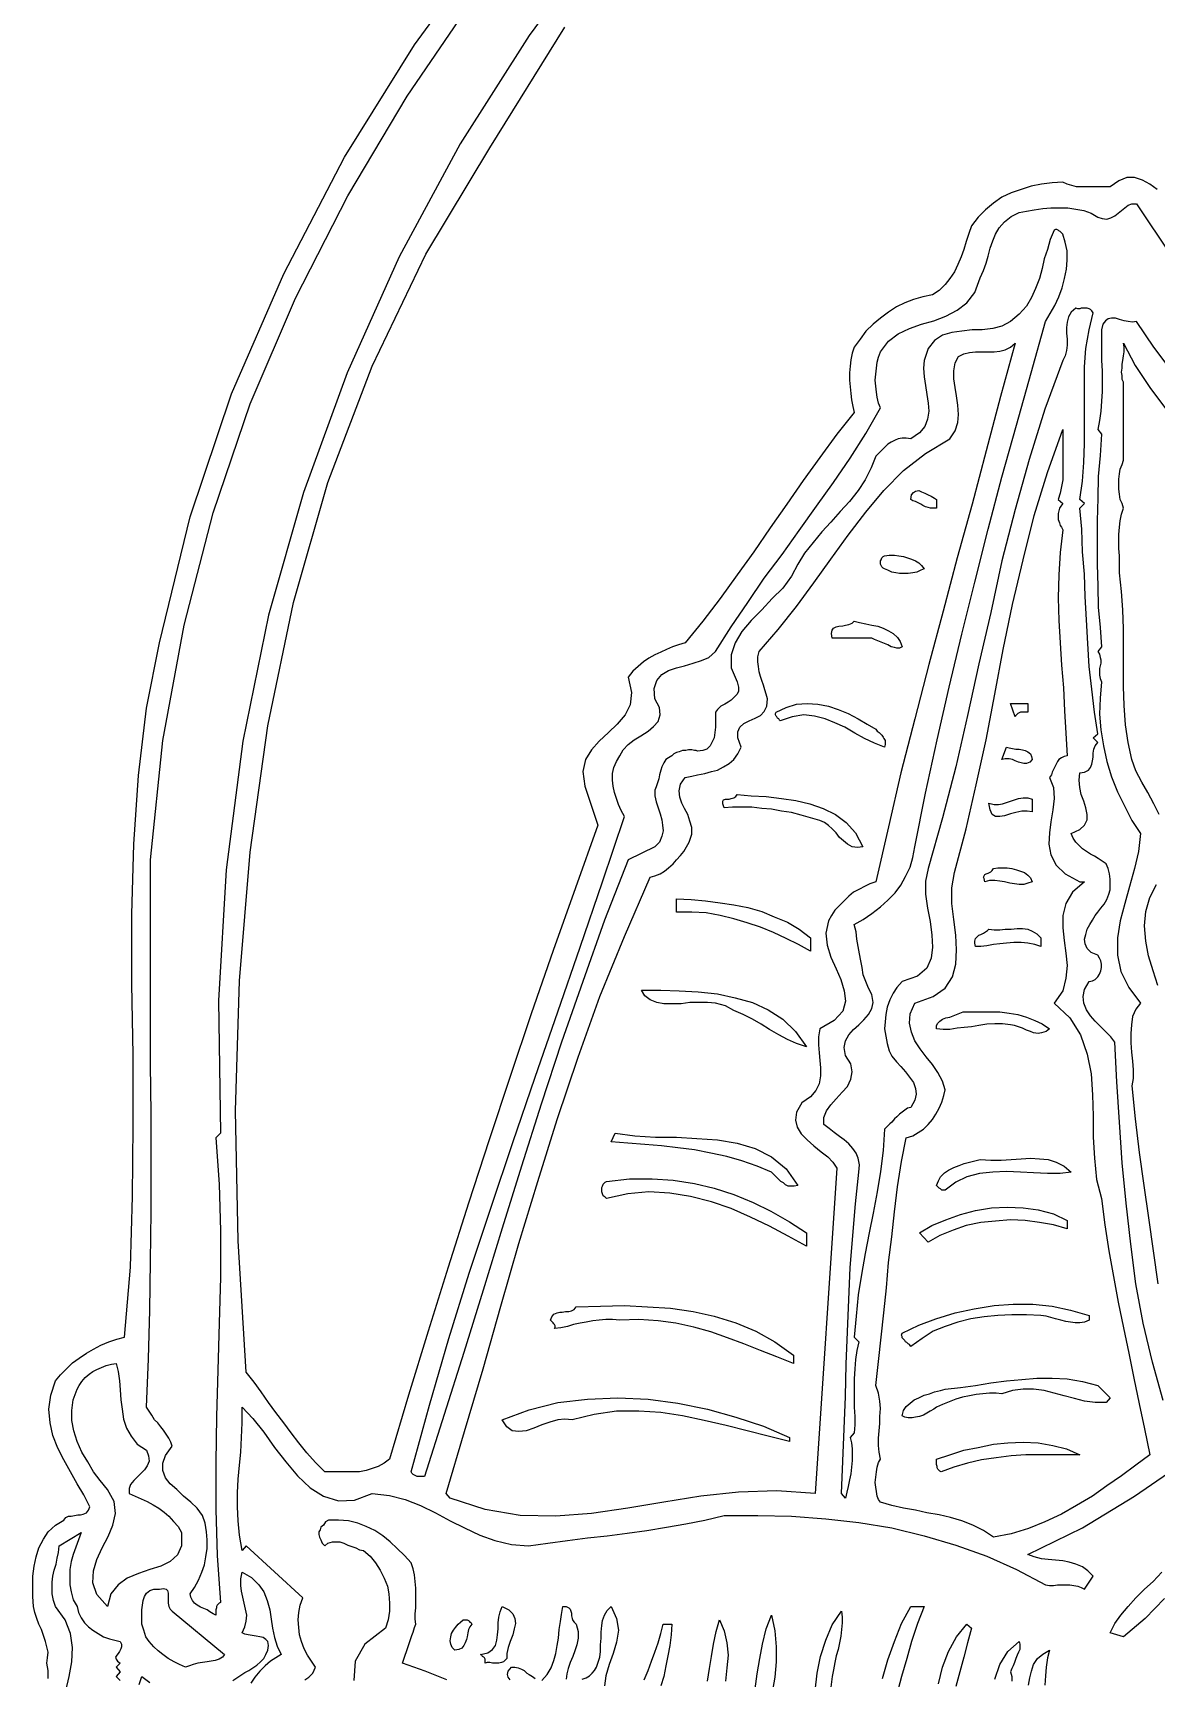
# Model space of a CAD drawing. Extents: x 0.03 to 5.78, y 0.01 to 9.07.
# Drawn here: x 0.025 to 1.727, y 5.325 to 7.818 of the extents above; entities that cross this region are included whole.
import ezdxf

# ---------------------------------------------------------------- set-up
doc = ezdxf.new("R2010")
doc.units = 0
doc.layers.add('1', color=7, linetype='Continuous')

msp = doc.modelspace()

# ---------------------------------------------------------------- linework, layer by layer
for points in [[(0.048, 5.325), (0.048, 5.337), (0.046, 5.348), (0.047, 5.356), (0.048, 5.365), (0.046, 5.373), (0.044, 5.381), (0.041, 5.39), (0.038, 5.399), (0.034, 5.407), (0.031, 5.416), (0.028, 5.425), (0.026, 5.434), (0.025, 5.449), (0.025, 5.465), (0.025, 5.48), (0.027, 5.495), (0.03, 5.509), (0.034, 5.523), (0.041, 5.536), (0.048, 5.547), (0.059, 5.557), (0.072, 5.565), (0.075, 5.569), (0.079, 5.571), (0.083, 5.571), (0.088, 5.572), (0.093, 5.573), (0.097, 5.573), (0.101, 5.574), (0.106, 5.576), (0.109, 5.58), (0.111, 5.585), (0.102, 5.603), (0.092, 5.62), (0.082, 5.638), (0.072, 5.656), (0.063, 5.674), (0.055, 5.693), (0.051, 5.712), (0.049, 5.733), (0.052, 5.754), (0.059, 5.776), (0.067, 5.785), (0.076, 5.794), (0.085, 5.803), (0.095, 5.81), (0.106, 5.818), (0.117, 5.824), (0.128, 5.83), (0.14, 5.835), (0.152, 5.839), (0.164, 5.842), (0.173, 5.948), (0.176, 6.055), (0.177, 6.162), (0.177, 6.27), (0.175, 6.377), (0.175, 6.483), (0.178, 6.589), (0.185, 6.693), (0.197, 6.795), (0.217, 6.894), (0.263, 7.085), (0.326, 7.271), (0.405, 7.453), (0.497, 7.63), (0.603, 7.8), (0.722, 7.963)], [(1.394, 7.111), (1.394, 7.098), (1.39, 7.098), (1.385, 7.098), (1.381, 7.099), (1.377, 7.1), (1.373, 7.102), (1.37, 7.104), (1.366, 7.106), (1.362, 7.108), (1.358, 7.109), (1.355, 7.111), (1.356, 7.118), (1.359, 7.122), (1.362, 7.124), (1.367, 7.125), (1.371, 7.123), (1.376, 7.121), (1.381, 7.118), (1.386, 7.116), (1.391, 7.113), (1.394, 7.111)], [(1.375, 7.006), (1.37, 7.004), (1.364, 7.001), (1.358, 7), (1.351, 6.999), (1.345, 6.999), (1.338, 6.999), (1.332, 7), (1.326, 7.001), (1.32, 7.004), (1.315, 7.006), (1.313, 7.007), (1.311, 7.009), (1.31, 7.011), (1.309, 7.013), (1.309, 7.016), (1.309, 7.018), (1.31, 7.02), (1.311, 7.023), (1.313, 7.025), (1.315, 7.026), (1.322, 7.027), (1.33, 7.027), (1.337, 7.026), (1.344, 7.025), (1.35, 7.023), (1.356, 7.021), (1.362, 7.018), (1.367, 7.015), (1.371, 7.011), (1.375, 7.006)], [(1.342, 6.888), (1.338, 6.886), (1.334, 6.886), (1.33, 6.887), (1.325, 6.888), (1.32, 6.891), (1.315, 6.893), (1.31, 6.895), (1.305, 6.897), (1.3, 6.899), (1.296, 6.901), (1.236, 6.901), (1.235, 6.908), (1.236, 6.913), (1.238, 6.916), (1.242, 6.918), (1.246, 6.919), (1.252, 6.92), (1.256, 6.921), (1.261, 6.922), (1.266, 6.924), (1.269, 6.927), (1.277, 6.925), (1.287, 6.923), (1.296, 6.921), (1.305, 6.919), (1.313, 6.916), (1.321, 6.912), (1.328, 6.908), (1.335, 6.902), (1.339, 6.896), (1.342, 6.888)], [(1.315, 6.736), (1.3, 6.742), (1.285, 6.749), (1.27, 6.757), (1.255, 6.766), (1.24, 6.773), (1.225, 6.779), (1.209, 6.783), (1.193, 6.785), (1.175, 6.782), (1.157, 6.776), (1.156, 6.777), (1.155, 6.779), (1.153, 6.78), (1.152, 6.782), (1.151, 6.783), (1.15, 6.785), (1.15, 6.787), (1.151, 6.789), (1.166, 6.796), (1.182, 6.801), (1.198, 6.802), (1.214, 6.801), (1.23, 6.798), (1.245, 6.793), (1.26, 6.787), (1.275, 6.779), (1.289, 6.771), (1.302, 6.763), (1.304, 6.76), (1.307, 6.758), (1.309, 6.756), (1.311, 6.754), (1.313, 6.751), (1.314, 6.749), (1.316, 6.746), (1.316, 6.743), (1.316, 6.74), (1.315, 6.736)], [(1.532, 6.789), (1.53, 6.789), (1.527, 6.789), (1.524, 6.789), (1.521, 6.789), (1.519, 6.788), (1.517, 6.787), (1.516, 6.786), (1.514, 6.784), (1.513, 6.782), (1.506, 6.802), (1.532, 6.802), (1.532, 6.789)], [(1.539, 6.717), (1.535, 6.713), (1.53, 6.711), (1.526, 6.711), (1.522, 6.712), (1.518, 6.713), (1.513, 6.715), (1.509, 6.717), (1.504, 6.718), (1.498, 6.718), (1.493, 6.717), (1.5, 6.736), (1.504, 6.735), (1.509, 6.734), (1.514, 6.733), (1.519, 6.733), (1.524, 6.732), (1.528, 6.731), (1.532, 6.729), (1.536, 6.726), (1.538, 6.722), (1.539, 6.717)], [(1.282, 6.585), (1.274, 6.584), (1.266, 6.585), (1.259, 6.589), (1.253, 6.594), (1.247, 6.599), (1.242, 6.606), (1.236, 6.612), (1.23, 6.617), (1.224, 6.622), (1.217, 6.625), (1.203, 6.629), (1.189, 6.633), (1.174, 6.637), (1.159, 6.639), (1.144, 6.642), (1.129, 6.643), (1.114, 6.645), (1.099, 6.645), (1.085, 6.645), (1.072, 6.644), (1.07, 6.65), (1.07, 6.654), (1.071, 6.656), (1.074, 6.657), (1.076, 6.657), (1.08, 6.657), (1.083, 6.658), (1.087, 6.659), (1.09, 6.661), (1.092, 6.664), (1.113, 6.662), (1.136, 6.661), (1.159, 6.658), (1.181, 6.655), (1.202, 6.65), (1.222, 6.643), (1.241, 6.634), (1.257, 6.622), (1.271, 6.606), (1.282, 6.585)], [(1.539, 6.638), (1.531, 6.639), (1.523, 6.639), (1.514, 6.637), (1.506, 6.635), (1.497, 6.632), (1.49, 6.631), (1.483, 6.631), (1.478, 6.634), (1.475, 6.641), (1.473, 6.651), (1.481, 6.649), (1.488, 6.649), (1.494, 6.65), (1.5, 6.652), (1.506, 6.654), (1.512, 6.656), (1.518, 6.658), (1.525, 6.659), (1.532, 6.659), (1.539, 6.657), (1.539, 6.638)], [(1.539, 6.532), (1.532, 6.53), (1.526, 6.528), (1.519, 6.528), (1.512, 6.529), (1.505, 6.53), (1.497, 6.532), (1.49, 6.533), (1.482, 6.534), (1.474, 6.534), (1.467, 6.532), (1.466, 6.537), (1.465, 6.539), (1.466, 6.541), (1.467, 6.543), (1.469, 6.544), (1.472, 6.545), (1.474, 6.546), (1.476, 6.547), (1.478, 6.549), (1.48, 6.552), (1.487, 6.553), (1.494, 6.553), (1.501, 6.553), (1.508, 6.552), (1.515, 6.55), (1.521, 6.548), (1.527, 6.546), (1.532, 6.542), (1.536, 6.538), (1.539, 6.532)], [(1.203, 6.447), (1.203, 6.427), (1.185, 6.437), (1.166, 6.446), (1.147, 6.455), (1.127, 6.463), (1.107, 6.47), (1.087, 6.476), (1.066, 6.481), (1.045, 6.485), (1.023, 6.486), (1, 6.486), (1, 6.506), (1.022, 6.505), (1.044, 6.503), (1.066, 6.5), (1.087, 6.497), (1.108, 6.493), (1.129, 6.487), (1.148, 6.479), (1.168, 6.471), (1.186, 6.46), (1.203, 6.447)], [(1.552, 6.447), (1.552, 6.434), (1.543, 6.437), (1.532, 6.439), (1.522, 6.44), (1.511, 6.44), (1.5, 6.439), (1.49, 6.438), (1.48, 6.437), (1.47, 6.435), (1.461, 6.434), (1.453, 6.434), (1.452, 6.439), (1.452, 6.442), (1.453, 6.446), (1.455, 6.448), (1.458, 6.451), (1.461, 6.452), (1.465, 6.454), (1.468, 6.456), (1.471, 6.458), (1.473, 6.46), (1.481, 6.459), (1.49, 6.459), (1.498, 6.46), (1.507, 6.46), (1.516, 6.461), (1.524, 6.461), (1.532, 6.46), (1.539, 6.457), (1.546, 6.453), (1.552, 6.447)], [(1.197, 6.282), (1.182, 6.287), (1.168, 6.293), (1.155, 6.3), (1.141, 6.308), (1.128, 6.316), (1.115, 6.324), (1.101, 6.331), (1.087, 6.337), (1.074, 6.344), (1.059, 6.348), (1.047, 6.349), (1.034, 6.349), (1.02, 6.349), (1.007, 6.347), (0.994, 6.347), (0.981, 6.347), (0.97, 6.349), (0.96, 6.353), (0.952, 6.359), (0.947, 6.368), (0.976, 6.368), (1.004, 6.367), (1.033, 6.365), (1.062, 6.362), (1.089, 6.356), (1.115, 6.349), (1.139, 6.338), (1.161, 6.324), (1.18, 6.305), (1.197, 6.282)], [(1.565, 6.309), (1.56, 6.305), (1.553, 6.303), (1.548, 6.302), (1.541, 6.303), (1.536, 6.305), (1.53, 6.307), (1.524, 6.31), (1.518, 6.312), (1.512, 6.314), (1.506, 6.315), (1.494, 6.317), (1.482, 6.317), (1.47, 6.316), (1.458, 6.314), (1.447, 6.312), (1.436, 6.311), (1.425, 6.31), (1.414, 6.308), (1.404, 6.308), (1.394, 6.309), (1.394, 6.314), (1.396, 6.318), (1.399, 6.321), (1.403, 6.324), (1.408, 6.326), (1.414, 6.327), (1.419, 6.329), (1.424, 6.331), (1.429, 6.333), (1.434, 6.335), (1.448, 6.335), (1.462, 6.335), (1.476, 6.335), (1.49, 6.335), (1.504, 6.333), (1.517, 6.331), (1.53, 6.327), (1.543, 6.322), (1.554, 6.317), (1.565, 6.309)], [(1.184, 6.072), (1.178, 6.071), (1.173, 6.071), (1.169, 6.071), (1.165, 6.073), (1.162, 6.076), (1.158, 6.078), (1.155, 6.081), (1.151, 6.085), (1.148, 6.088), (1.144, 6.092), (1.122, 6.101), (1.099, 6.109), (1.076, 6.116), (1.052, 6.121), (1.027, 6.126), (1.002, 6.129), (0.977, 6.132), (0.952, 6.134), (0.926, 6.136), (0.901, 6.138), (0.907, 6.151), (0.937, 6.147), (0.968, 6.145), (1, 6.145), (1.031, 6.143), (1.062, 6.141), (1.092, 6.136), (1.119, 6.128), (1.144, 6.115), (1.166, 6.097), (1.184, 6.072)], [(1.598, 6.092), (1.581, 6.09), (1.562, 6.09), (1.541, 6.091), (1.521, 6.092), (1.5, 6.093), (1.479, 6.092), (1.459, 6.09), (1.44, 6.085), (1.423, 6.077), (1.407, 6.065), (1.405, 6.065), (1.403, 6.065), (1.402, 6.065), (1.4, 6.067), (1.398, 6.068), (1.397, 6.069), (1.395, 6.071), (1.394, 6.072), (1.397, 6.079), (1.4, 6.085), (1.406, 6.091), (1.412, 6.095), (1.42, 6.099), (1.428, 6.102), (1.436, 6.105), (1.444, 6.107), (1.452, 6.109), (1.46, 6.111), (1.476, 6.11), (1.492, 6.11), (1.507, 6.111), (1.522, 6.112), (1.536, 6.113), (1.55, 6.112), (1.563, 6.111), (1.575, 6.107), (1.587, 6.101), (1.598, 6.092)], [(1.197, 6), (1.197, 5.98), (1.169, 5.995), (1.141, 6.01), (1.112, 6.024), (1.083, 6.037), (1.053, 6.047), (1.021, 6.055), (0.99, 6.06), (0.958, 6.062), (0.926, 6.059), (0.894, 6.052), (0.892, 6.054), (0.889, 6.056), (0.888, 6.059), (0.887, 6.062), (0.887, 6.065), (0.887, 6.069), (0.888, 6.071), (0.889, 6.074), (0.892, 6.077), (0.894, 6.078), (0.929, 6.082), (0.963, 6.082), (0.995, 6.08), (1.027, 6.075), (1.057, 6.068), (1.087, 6.058), (1.116, 6.046), (1.143, 6.033), (1.171, 6.017), (1.197, 6)], [(1.592, 6.006), (1.571, 6.012), (1.55, 6.016), (1.528, 6.019), (1.506, 6.02), (1.483, 6.018), (1.461, 6.016), (1.439, 6.011), (1.419, 6.004), (1.399, 5.996), (1.381, 5.986), (1.368, 6), (1.387, 6.011), (1.408, 6.02), (1.43, 6.028), (1.453, 6.034), (1.477, 6.038), (1.501, 6.039), (1.525, 6.038), (1.548, 6.035), (1.571, 6.029), (1.592, 6.019), (1.592, 6.006)], [(1.177, 5.815), (1.177, 5.802), (1.152, 5.812), (1.127, 5.822), (1.102, 5.832), (1.077, 5.841), (1.052, 5.85), (1.026, 5.857), (0.999, 5.863), (0.972, 5.867), (0.943, 5.869), (0.914, 5.868), (0.903, 5.869), (0.893, 5.869), (0.883, 5.868), (0.873, 5.867), (0.863, 5.865), (0.854, 5.863), (0.844, 5.861), (0.835, 5.858), (0.825, 5.856), (0.815, 5.855), (0.816, 5.857), (0.816, 5.859), (0.815, 5.861), (0.814, 5.862), (0.813, 5.864), (0.812, 5.865), (0.81, 5.867), (0.809, 5.868), (0.811, 5.873), (0.814, 5.877), (0.819, 5.879), (0.823, 5.88), (0.827, 5.88), (0.832, 5.881), (0.837, 5.881), (0.841, 5.882), (0.845, 5.884), (0.848, 5.888), (0.885, 5.889), (0.921, 5.89), (0.956, 5.888), (0.991, 5.886), (1.025, 5.881), (1.057, 5.874), (1.09, 5.864), (1.12, 5.851), (1.149, 5.835), (1.177, 5.815)], [(1.625, 5.868), (1.618, 5.865), (1.611, 5.864), (1.604, 5.864), (1.597, 5.865), (1.59, 5.866), (1.582, 5.868), (1.574, 5.87), (1.567, 5.872), (1.56, 5.874), (1.552, 5.875), (1.53, 5.876), (1.508, 5.876), (1.487, 5.875), (1.466, 5.873), (1.446, 5.87), (1.426, 5.865), (1.407, 5.858), (1.389, 5.851), (1.372, 5.84), (1.355, 5.828), (1.353, 5.831), (1.351, 5.832), (1.349, 5.834), (1.347, 5.835), (1.346, 5.837), (1.344, 5.839), (1.342, 5.841), (1.342, 5.843), (1.341, 5.845), (1.342, 5.848), (1.367, 5.86), (1.393, 5.87), (1.422, 5.879), (1.451, 5.885), (1.481, 5.89), (1.51, 5.892), (1.54, 5.892), (1.569, 5.889), (1.597, 5.883), (1.625, 5.875), (1.625, 5.868)], [(1.657, 5.75), (1.651, 5.743), (1.634, 5.743), (1.618, 5.745), (1.603, 5.749), (1.587, 5.753), (1.572, 5.757), (1.557, 5.761), (1.541, 5.763), (1.525, 5.763), (1.509, 5.761), (1.493, 5.756), (1.484, 5.757), (1.474, 5.757), (1.464, 5.756), (1.454, 5.755), (1.444, 5.753), (1.433, 5.751), (1.423, 5.748), (1.413, 5.744), (1.403, 5.74), (1.394, 5.736), (1.39, 5.733), (1.384, 5.73), (1.379, 5.727), (1.374, 5.724), (1.368, 5.722), (1.362, 5.721), (1.357, 5.72), (1.351, 5.72), (1.346, 5.721), (1.342, 5.723), (1.344, 5.731), (1.348, 5.737), (1.354, 5.742), (1.36, 5.747), (1.367, 5.75), (1.375, 5.754), (1.383, 5.756), (1.391, 5.759), (1.4, 5.761), (1.407, 5.763), (1.43, 5.766), (1.453, 5.769), (1.476, 5.773), (1.5, 5.776), (1.523, 5.778), (1.546, 5.78), (1.569, 5.78), (1.592, 5.779), (1.615, 5.775), (1.638, 5.769), (1.657, 5.75)], [(1.171, 5.684), (1.139, 5.692), (1.107, 5.7), (1.075, 5.708), (1.042, 5.716), (1.009, 5.723), (0.976, 5.728), (0.943, 5.73), (0.909, 5.73), (0.875, 5.725), (0.842, 5.717), (0.831, 5.718), (0.82, 5.717), (0.808, 5.713), (0.796, 5.709), (0.784, 5.704), (0.772, 5.7), (0.761, 5.699), (0.751, 5.7), (0.743, 5.706), (0.736, 5.717), (0.777, 5.732), (0.82, 5.743), (0.865, 5.748), (0.911, 5.75), (0.957, 5.748), (1.002, 5.742), (1.047, 5.733), (1.09, 5.721), (1.132, 5.707), (1.171, 5.69), (1.171, 5.684)], [(1.611, 5.664), (1.592, 5.664), (1.572, 5.664), (1.551, 5.664), (1.529, 5.664), (1.507, 5.662), (1.484, 5.659), (1.462, 5.656), (1.441, 5.651), (1.42, 5.645), (1.401, 5.638), (1.399, 5.639), (1.397, 5.641), (1.396, 5.642), (1.395, 5.644), (1.395, 5.646), (1.394, 5.649), (1.394, 5.652), (1.394, 5.655), (1.394, 5.657), (1.414, 5.664), (1.435, 5.671), (1.457, 5.675), (1.48, 5.68), (1.502, 5.682), (1.525, 5.683), (1.548, 5.682), (1.57, 5.678), (1.591, 5.673), (1.611, 5.664)], [(1.739, 5.446), (1.71, 5.416), (1.677, 5.388), (1.657, 5.394), (1.664, 5.408), (1.673, 5.421), (1.684, 5.434), (1.696, 5.447), (1.709, 5.46), (1.722, 5.472), (1.735, 5.486)], [(0.743, 5.355), (0.74, 5.352), (0.738, 5.35), (0.735, 5.349), (0.731, 5.348), (0.728, 5.348), (0.724, 5.348), (0.721, 5.348), (0.717, 5.349), (0.713, 5.349), (0.71, 5.348), (0.71, 5.35), (0.71, 5.352), (0.71, 5.354), (0.709, 5.356), (0.708, 5.357), (0.706, 5.358), (0.705, 5.36), (0.703, 5.361), (0.714, 5.364), (0.721, 5.369), (0.726, 5.375), (0.728, 5.383), (0.729, 5.391), (0.73, 5.4), (0.73, 5.409), (0.731, 5.418), (0.733, 5.426), (0.736, 5.434), (0.746, 5.429), (0.752, 5.423), (0.755, 5.416), (0.756, 5.408), (0.754, 5.4), (0.752, 5.391), (0.748, 5.381), (0.745, 5.372), (0.743, 5.363), (0.743, 5.355)], [(0.796, 5.322), (0.804, 5.331), (0.81, 5.341), (0.814, 5.352), (0.817, 5.363), (0.819, 5.375), (0.821, 5.386), (0.822, 5.399), (0.824, 5.411), (0.826, 5.422), (0.828, 5.434), (0.833, 5.434), (0.837, 5.432), (0.839, 5.43), (0.84, 5.427), (0.841, 5.424), (0.841, 5.42), (0.842, 5.416), (0.843, 5.413), (0.845, 5.41), (0.848, 5.407)], [(0.857, 5.324), (0.863, 5.326), (0.868, 5.329), (0.872, 5.333), (0.876, 5.337), (0.879, 5.342), (0.881, 5.348), (0.884, 5.357), (0.885, 5.366), (0.885, 5.376), (0.886, 5.386), (0.886, 5.395), (0.887, 5.405), (0.888, 5.413), (0.891, 5.421), (0.895, 5.428), (0.901, 5.434), (0.909, 5.416), (0.912, 5.398), (0.909, 5.38), (0.904, 5.363), (0.898, 5.346), (0.893, 5.329), (0.891, 5.314)], [(1.312, 5.325), (1.32, 5.353), (1.33, 5.381), (1.341, 5.408), (1.355, 5.434), (1.375, 5.434), (1.365, 5.408), (1.356, 5.381), (1.349, 5.355), (1.341, 5.328), (1.334, 5.301)], [(0.69, 5.407), (0.687, 5.403), (0.685, 5.399), (0.684, 5.394), (0.683, 5.388), (0.682, 5.384), (0.68, 5.379), (0.678, 5.375), (0.675, 5.371), (0.67, 5.369), (0.664, 5.368), (0.66, 5.372), (0.658, 5.377), (0.657, 5.382), (0.658, 5.388), (0.659, 5.393), (0.662, 5.398), (0.665, 5.402), (0.669, 5.407), (0.673, 5.41), (0.677, 5.414), (0.679, 5.414), (0.681, 5.414), (0.683, 5.414), (0.685, 5.413), (0.686, 5.412), (0.687, 5.41), (0.689, 5.409), (0.69, 5.407)], [(1.047, 5.321), (1.05, 5.34), (1.053, 5.358), (1.056, 5.377), (1.06, 5.396), (1.065, 5.414), (1.072, 5.397), (1.076, 5.379), (1.078, 5.36), (1.076, 5.341), (1.074, 5.321)], [(1.119, 5.309), (1.122, 5.332), (1.126, 5.355), (1.13, 5.377), (1.136, 5.4), (1.144, 5.421), (1.149, 5.397), (1.151, 5.373), (1.151, 5.35), (1.149, 5.327), (1.145, 5.304)], [(1.21, 5.306), (1.213, 5.333), (1.218, 5.358), (1.226, 5.383), (1.236, 5.406), (1.25, 5.427), (1.251, 5.418), (1.251, 5.409), (1.25, 5.399), (1.249, 5.389), (1.247, 5.379), (1.245, 5.369), (1.242, 5.359), (1.24, 5.349), (1.238, 5.338), (1.236, 5.328), (1.234, 5.312)], [(0.848, 5.407), (0.851, 5.396), (0.851, 5.386), (0.849, 5.376), (0.846, 5.367), (0.843, 5.358), (0.839, 5.349), (0.836, 5.34), (0.834, 5.332), (0.833, 5.324)], [(0.951, 5.323), (0.957, 5.337), (0.962, 5.351), (0.967, 5.365), (0.972, 5.379), (0.976, 5.393), (0.98, 5.407), (0.993, 5.407), (0.992, 5.391), (0.99, 5.375), (0.987, 5.359), (0.984, 5.344), (0.981, 5.328), (0.976, 5.314)], [(1.397, 5.317), (1.403, 5.342), (1.412, 5.366), (1.424, 5.388), (1.44, 5.407), (1.447, 5.401), (1.441, 5.379), (1.435, 5.357), (1.429, 5.335), (1.423, 5.313)], [(1.482, 5.324), (1.49, 5.346), (1.502, 5.366), (1.519, 5.381), (1.52, 5.377), (1.52, 5.374), (1.52, 5.369), (1.518, 5.365), (1.516, 5.36), (1.514, 5.355), (1.512, 5.349), (1.51, 5.344), (1.508, 5.34), (1.506, 5.335), (1.508, 5.328), (1.508, 5.321)], [(1.533, 5.315), (1.535, 5.326), (1.538, 5.336), (1.541, 5.346), (1.547, 5.355), (1.555, 5.362), (1.565, 5.368), (1.562, 5.356), (1.56, 5.342), (1.559, 5.329), (1.558, 5.315)], [(0.748, 5.323), (0.745, 5.327), (0.744, 5.331), (0.745, 5.336), (0.75, 5.342), (0.755, 5.342), (0.76, 5.341), (0.765, 5.339), (0.769, 5.337), (0.773, 5.333), (0.777, 5.331), (0.782, 5.328), (0.786, 5.325)]]:
    msp.add_lwpolyline(points)
at = {"layer": '1'}
for points in [[(0.894, 7.973), (0.777, 7.814), (0.672, 7.65), (0.58, 7.479), (0.501, 7.303), (0.435, 7.122), (0.382, 6.936), (0.343, 6.745), (0.318, 6.55), (0.306, 6.352), (0.309, 6.151), (0.302, 6.144), (0.307, 6.074), (0.309, 6.003), (0.309, 5.933), (0.307, 5.863), (0.305, 5.792), (0.303, 5.722), (0.302, 5.652), (0.302, 5.581), (0.304, 5.511), (0.309, 5.44), (0.307, 5.439), (0.305, 5.437), (0.304, 5.436), (0.303, 5.434), (0.303, 5.432), (0.302, 5.429), (0.302, 5.426), (0.302, 5.423), (0.302, 5.421), (0.298, 5.423), (0.293, 5.426), (0.289, 5.429), (0.284, 5.431), (0.279, 5.433), (0.274, 5.436), (0.27, 5.439), (0.267, 5.443), (0.264, 5.448), (0.263, 5.453), (0.27, 5.463), (0.276, 5.474), (0.281, 5.486), (0.285, 5.497), (0.287, 5.509), (0.289, 5.522), (0.289, 5.535), (0.288, 5.547), (0.286, 5.56), (0.282, 5.572), (0.274, 5.583), (0.264, 5.592), (0.253, 5.601), (0.243, 5.611), (0.233, 5.62), (0.226, 5.629), (0.222, 5.64), (0.222, 5.651), (0.226, 5.663), (0.236, 5.677), (0.234, 5.683), (0.231, 5.689), (0.227, 5.695), (0.223, 5.701), (0.219, 5.706), (0.214, 5.712), (0.209, 5.717), (0.205, 5.724), (0.201, 5.73), (0.197, 5.736), (0.2, 5.809), (0.202, 5.883), (0.203, 5.957), (0.204, 6.032), (0.204, 6.106), (0.204, 6.181), (0.203, 6.255), (0.203, 6.328), (0.203, 6.401), (0.203, 6.473), (0.203, 6.481), (0.203, 6.489), (0.203, 6.499), (0.203, 6.509), (0.203, 6.519), (0.203, 6.53), (0.203, 6.54), (0.203, 6.549), (0.203, 6.558), (0.203, 6.565), (0.222, 6.746), (0.254, 6.921), (0.298, 7.091), (0.354, 7.256), (0.423, 7.416), (0.502, 7.571), (0.592, 7.722), (0.692, 7.869)], [(1.728, 7.581), (1.717, 7.589), (1.706, 7.595), (1.694, 7.599), (1.682, 7.599), (1.67, 7.594), (1.657, 7.585), (1.652, 7.585), (1.645, 7.585), (1.638, 7.585), (1.631, 7.585), (1.623, 7.585), (1.615, 7.585), (1.606, 7.585), (1.599, 7.587), (1.592, 7.589), (1.585, 7.592), (1.569, 7.591), (1.553, 7.589), (1.537, 7.586), (1.522, 7.581), (1.507, 7.576), (1.493, 7.569), (1.48, 7.56), (1.468, 7.55), (1.457, 7.539), (1.447, 7.526), (1.443, 7.514), (1.439, 7.502), (1.435, 7.49), (1.431, 7.479), (1.426, 7.467), (1.421, 7.456), (1.414, 7.446), (1.407, 7.437), (1.398, 7.428), (1.388, 7.421), (1.373, 7.418), (1.359, 7.414), (1.346, 7.409), (1.333, 7.403), (1.321, 7.395), (1.309, 7.386), (1.298, 7.377), (1.287, 7.366), (1.278, 7.354), (1.269, 7.342), (1.266, 7.333), (1.264, 7.323), (1.263, 7.313), (1.262, 7.303), (1.262, 7.292), (1.263, 7.282), (1.264, 7.272), (1.265, 7.262), (1.267, 7.252), (1.269, 7.243), (1.243, 7.21), (1.217, 7.175), (1.192, 7.14), (1.167, 7.104), (1.142, 7.068), (1.117, 7.032), (1.092, 6.997), (1.066, 6.961), (1.04, 6.927), (1.013, 6.894), (1.003, 6.891), (0.994, 6.888), (0.985, 6.884), (0.976, 6.88), (0.967, 6.876), (0.958, 6.871), (0.95, 6.865), (0.942, 6.858), (0.934, 6.851), (0.927, 6.842), (0.932, 6.819), (0.93, 6.8), (0.922, 6.785), (0.91, 6.771), (0.897, 6.758), (0.883, 6.745), (0.871, 6.732), (0.862, 6.717), (0.858, 6.699), (0.861, 6.677), (0.881, 6.618), (0.847, 6.523), (0.813, 6.428), (0.78, 6.332), (0.748, 6.237), (0.716, 6.141), (0.685, 6.045), (0.654, 5.948), (0.624, 5.851), (0.594, 5.754), (0.565, 5.657), (0.557, 5.651), (0.548, 5.646), (0.539, 5.643), (0.53, 5.64), (0.52, 5.638), (0.509, 5.638), (0.499, 5.638), (0.488, 5.638), (0.477, 5.638), (0.467, 5.638), (0.453, 5.652), (0.44, 5.667), (0.428, 5.682), (0.416, 5.697), (0.405, 5.712), (0.393, 5.728), (0.382, 5.743), (0.371, 5.759), (0.36, 5.774), (0.348, 5.789), (0.336, 5.988), (0.332, 6.185), (0.338, 6.382), (0.354, 6.577), (0.381, 6.768), (0.42, 6.955), (0.472, 7.137), (0.539, 7.313), (0.62, 7.483), (0.717, 7.644), (0.831, 7.827)], [(1.737, 5.746), (1.721, 5.804), (1.707, 5.863), (1.696, 5.923), (1.688, 5.983), (1.681, 6.045), (1.675, 6.106), (1.671, 6.168), (1.667, 6.229), (1.664, 6.289), (1.658, 6.297), (1.65, 6.305), (1.642, 6.313), (1.634, 6.321), (1.627, 6.329), (1.621, 6.338), (1.617, 6.348), (1.616, 6.358), (1.618, 6.369), (1.625, 6.381), (1.63, 6.382), (1.634, 6.384), (1.638, 6.388), (1.641, 6.392), (1.643, 6.397), (1.644, 6.402), (1.644, 6.407), (1.643, 6.412), (1.641, 6.416), (1.638, 6.421), (1.628, 6.425), (1.622, 6.431), (1.619, 6.438), (1.618, 6.445), (1.62, 6.452), (1.622, 6.46), (1.626, 6.467), (1.63, 6.474), (1.634, 6.481), (1.638, 6.486), (1.643, 6.492), (1.648, 6.498), (1.652, 6.505), (1.655, 6.513), (1.657, 6.52), (1.657, 6.528), (1.657, 6.536), (1.656, 6.544), (1.654, 6.552), (1.651, 6.559), (1.645, 6.563), (1.639, 6.567), (1.633, 6.571), (1.627, 6.574), (1.621, 6.578), (1.615, 6.582), (1.61, 6.587), (1.605, 6.592), (1.601, 6.598), (1.598, 6.605), (1.611, 6.611), (1.618, 6.618), (1.622, 6.626), (1.622, 6.634), (1.62, 6.644), (1.617, 6.654), (1.613, 6.664), (1.611, 6.675), (1.61, 6.686), (1.611, 6.697), (1.618, 6.698), (1.624, 6.701), (1.627, 6.705), (1.629, 6.71), (1.63, 6.715), (1.631, 6.721), (1.631, 6.727), (1.632, 6.733), (1.634, 6.738), (1.638, 6.743), (1.631, 6.75), (1.638, 6.756), (1.633, 6.789), (1.629, 6.824), (1.625, 6.858), (1.623, 6.893), (1.621, 6.929), (1.619, 6.964), (1.618, 6.998), (1.615, 7.032), (1.614, 7.066), (1.611, 7.098), (1.618, 7.105), (1.611, 7.111), (1.615, 7.139), (1.617, 7.167), (1.618, 7.196), (1.618, 7.225), (1.618, 7.254), (1.618, 7.284), (1.618, 7.312), (1.62, 7.34), (1.625, 7.368), (1.631, 7.394), (1.629, 7.397), (1.627, 7.399), (1.625, 7.4), (1.622, 7.401), (1.62, 7.401), (1.616, 7.401), (1.613, 7.401), (1.611, 7.4), (1.608, 7.4), (1.605, 7.401), (1.598, 7.395), (1.594, 7.388), (1.592, 7.38), (1.591, 7.372), (1.591, 7.363), (1.592, 7.354), (1.592, 7.345), (1.591, 7.337), (1.589, 7.329), (1.585, 7.322), (1.558, 7.248), (1.534, 7.172), (1.513, 7.096), (1.493, 7.018), (1.476, 6.94), (1.458, 6.862), (1.441, 6.784), (1.423, 6.706), (1.403, 6.629), (1.381, 6.552), (1.377, 6.533), (1.377, 6.513), (1.38, 6.492), (1.384, 6.472), (1.387, 6.451), (1.388, 6.433), (1.386, 6.416), (1.379, 6.401), (1.365, 6.389), (1.342, 6.381), (1.334, 6.372), (1.328, 6.363), (1.323, 6.353), (1.319, 6.342), (1.317, 6.331), (1.316, 6.32), (1.315, 6.309), (1.317, 6.298), (1.319, 6.287), (1.322, 6.276), (1.326, 6.268), (1.333, 6.259), (1.34, 6.252), (1.347, 6.244), (1.353, 6.236), (1.359, 6.228), (1.362, 6.219), (1.363, 6.21), (1.361, 6.201), (1.355, 6.19), (1.35, 6.189), (1.346, 6.186), (1.342, 6.183), (1.338, 6.18), (1.334, 6.176), (1.33, 6.173), (1.326, 6.168), (1.323, 6.165), (1.319, 6.161), (1.315, 6.157), (1.313, 6.125), (1.309, 6.093), (1.304, 6.062), (1.298, 6.03), (1.292, 6), (1.286, 5.969), (1.28, 5.937), (1.275, 5.906), (1.272, 5.874), (1.269, 5.842), (1.276, 5.835), (1.273, 5.822), (1.271, 5.808), (1.27, 5.794), (1.269, 5.779), (1.269, 5.764), (1.269, 5.75), (1.269, 5.736), (1.27, 5.722), (1.27, 5.709), (1.269, 5.697), (1.263, 5.69), (1.265, 5.682), (1.266, 5.673), (1.266, 5.664), (1.266, 5.655), (1.265, 5.645), (1.264, 5.635), (1.262, 5.626), (1.26, 5.616), (1.258, 5.607), (1.256, 5.598), (1.25, 5.605), (1.252, 5.654), (1.254, 5.703), (1.256, 5.752), (1.257, 5.801), (1.259, 5.85), (1.261, 5.899), (1.263, 5.947), (1.267, 5.996), (1.271, 6.044), (1.276, 6.092), (1.277, 6.103), (1.275, 6.113), (1.272, 6.121), (1.267, 6.128), (1.261, 6.135), (1.254, 6.141), (1.247, 6.146), (1.239, 6.152), (1.231, 6.158), (1.223, 6.164), (1.223, 6.175), (1.227, 6.185), (1.234, 6.194), (1.242, 6.203), (1.251, 6.213), (1.259, 6.222), (1.264, 6.233), (1.266, 6.244), (1.264, 6.256), (1.256, 6.269), (1.254, 6.281), (1.256, 6.291), (1.261, 6.3), (1.268, 6.308), (1.276, 6.315), (1.284, 6.323), (1.291, 6.331), (1.296, 6.34), (1.298, 6.349), (1.296, 6.361), (1.291, 6.371), (1.287, 6.381), (1.283, 6.391), (1.281, 6.402), (1.279, 6.412), (1.277, 6.423), (1.275, 6.434), (1.273, 6.445), (1.272, 6.456), (1.269, 6.467), (1.283, 6.475), (1.296, 6.484), (1.309, 6.494), (1.32, 6.504), (1.331, 6.515), (1.34, 6.527), (1.347, 6.54), (1.354, 6.554), (1.358, 6.569), (1.361, 6.585), (1.377, 6.666), (1.395, 6.747), (1.413, 6.827), (1.432, 6.907), (1.452, 6.986), (1.472, 7.066), (1.493, 7.145), (1.515, 7.224), (1.537, 7.303), (1.559, 7.381), (1.566, 7.393), (1.573, 7.405), (1.579, 7.418), (1.584, 7.432), (1.588, 7.446), (1.591, 7.46), (1.592, 7.474), (1.592, 7.488), (1.589, 7.501), (1.585, 7.513), (1.584, 7.514), (1.582, 7.516), (1.581, 7.517), (1.579, 7.518), (1.578, 7.519), (1.576, 7.52), (1.574, 7.52), (1.572, 7.519), (1.566, 7.505), (1.562, 7.49), (1.557, 7.476), (1.554, 7.461), (1.55, 7.446), (1.544, 7.431), (1.538, 7.417), (1.53, 7.404), (1.519, 7.392), (1.506, 7.381), (1.493, 7.374), (1.479, 7.37), (1.463, 7.368), (1.448, 7.368), (1.432, 7.366), (1.417, 7.364), (1.403, 7.36), (1.391, 7.352), (1.381, 7.34), (1.375, 7.322), (1.374, 7.31), (1.375, 7.297), (1.377, 7.284), (1.379, 7.27), (1.381, 7.257), (1.382, 7.245), (1.38, 7.233), (1.376, 7.222), (1.368, 7.212), (1.355, 7.203), (1.348, 7.204), (1.342, 7.204), (1.336, 7.203), (1.331, 7.201), (1.325, 7.198), (1.32, 7.195), (1.316, 7.191), (1.311, 7.186), (1.307, 7.182), (1.302, 7.177), (1.295, 7.159), (1.286, 7.141), (1.275, 7.125), (1.262, 7.108), (1.248, 7.093), (1.234, 7.077), (1.22, 7.062), (1.207, 7.046), (1.194, 7.03), (1.184, 7.013), (1.174, 6.995), (1.161, 6.977), (1.145, 6.961), (1.129, 6.944), (1.113, 6.928), (1.099, 6.911), (1.089, 6.894), (1.083, 6.876), (1.083, 6.856), (1.092, 6.835), (1.094, 6.827), (1.094, 6.821), (1.092, 6.816), (1.088, 6.812), (1.083, 6.807), (1.078, 6.804), (1.073, 6.801), (1.067, 6.798), (1.062, 6.793), (1.059, 6.789), (1.059, 6.782), (1.059, 6.774), (1.059, 6.766), (1.058, 6.758), (1.057, 6.75), (1.054, 6.744), (1.051, 6.738), (1.046, 6.733), (1.04, 6.731), (1.032, 6.73), (1.03, 6.731), (1.027, 6.731), (1.023, 6.732), (1.018, 6.732), (1.014, 6.731), (1.009, 6.731), (1.004, 6.729), (1, 6.728), (0.996, 6.726), (0.993, 6.723), (0.988, 6.72), (0.984, 6.717), (0.981, 6.712), (0.978, 6.706), (0.976, 6.701), (0.974, 6.694), (0.973, 6.688), (0.971, 6.682), (0.969, 6.676), (0.967, 6.671), (0.967, 6.662), (0.969, 6.653), (0.972, 6.644), (0.975, 6.635), (0.978, 6.626), (0.979, 6.618), (0.98, 6.609), (0.978, 6.601), (0.974, 6.592), (0.967, 6.585), (0.927, 6.565), (0.891, 6.474), (0.858, 6.381), (0.826, 6.289), (0.795, 6.195), (0.765, 6.101), (0.736, 6.007), (0.707, 5.913), (0.678, 5.819), (0.648, 5.725), (0.618, 5.631), (0.615, 5.631), (0.612, 5.631), (0.61, 5.631), (0.607, 5.631), (0.605, 5.632), (0.603, 5.633), (0.601, 5.634), (0.599, 5.636), (0.598, 5.638), (0.626, 5.739), (0.655, 5.84), (0.686, 5.939), (0.719, 6.039), (0.752, 6.137), (0.786, 6.236), (0.82, 6.335), (0.854, 6.433), (0.888, 6.532), (0.921, 6.631), (0.916, 6.64), (0.912, 6.649), (0.909, 6.658), (0.906, 6.667), (0.904, 6.677), (0.903, 6.686), (0.903, 6.696), (0.905, 6.705), (0.909, 6.714), (0.914, 6.723), (0.919, 6.732), (0.927, 6.74), (0.936, 6.747), (0.946, 6.753), (0.957, 6.76), (0.965, 6.767), (0.972, 6.775), (0.975, 6.785), (0.974, 6.796), (0.967, 6.809), (0.966, 6.825), (0.97, 6.837), (0.978, 6.846), (0.988, 6.852), (1, 6.856), (1.012, 6.859), (1.025, 6.863), (1.038, 6.867), (1.049, 6.872), (1.059, 6.881), (1.083, 6.918), (1.108, 6.955), (1.133, 6.992), (1.16, 7.028), (1.186, 7.064), (1.212, 7.101), (1.238, 7.137), (1.263, 7.174), (1.287, 7.211), (1.309, 7.25), (1.306, 7.257), (1.304, 7.266), (1.303, 7.274), (1.302, 7.283), (1.301, 7.292), (1.302, 7.301), (1.303, 7.31), (1.304, 7.319), (1.306, 7.327), (1.309, 7.335), (1.321, 7.351), (1.336, 7.362), (1.353, 7.37), (1.371, 7.377), (1.39, 7.382), (1.408, 7.389), (1.425, 7.398), (1.44, 7.409), (1.452, 7.425), (1.46, 7.447), (1.465, 7.458), (1.469, 7.469), (1.472, 7.48), (1.475, 7.492), (1.479, 7.503), (1.483, 7.513), (1.489, 7.523), (1.497, 7.532), (1.507, 7.54), (1.519, 7.546), (1.53, 7.548), (1.542, 7.55), (1.555, 7.552), (1.567, 7.553), (1.58, 7.553), (1.593, 7.553), (1.605, 7.551), (1.617, 7.549), (1.628, 7.545), (1.638, 7.539), (1.645, 7.537), (1.652, 7.536), (1.658, 7.538), (1.664, 7.541), (1.669, 7.545), (1.674, 7.549), (1.679, 7.553), (1.684, 7.557), (1.69, 7.559), (1.697, 7.559), (1.75, 7.48)], [(1.751, 7.305), (1.723, 7.342), (1.697, 7.381), (1.691, 7.38), (1.684, 7.381), (1.678, 7.382), (1.671, 7.384), (1.665, 7.386), (1.659, 7.386), (1.654, 7.385), (1.65, 7.382), (1.646, 7.377), (1.644, 7.368), (1.644, 7.353), (1.644, 7.337), (1.644, 7.322), (1.645, 7.306), (1.645, 7.291), (1.645, 7.275), (1.644, 7.26), (1.643, 7.245), (1.641, 7.231), (1.638, 7.217), (1.644, 7.21), (1.642, 7.178), (1.639, 7.146), (1.638, 7.113), (1.637, 7.079), (1.637, 7.046), (1.637, 7.013), (1.638, 6.98), (1.639, 6.948), (1.642, 6.917), (1.644, 6.888), (1.638, 6.881), (1.641, 6.877), (1.642, 6.872), (1.643, 6.868), (1.643, 6.863), (1.642, 6.859), (1.641, 6.855), (1.641, 6.85), (1.641, 6.845), (1.642, 6.84), (1.644, 6.835), (1.642, 6.81), (1.641, 6.786), (1.643, 6.762), (1.647, 6.738), (1.652, 6.714), (1.659, 6.691), (1.668, 6.668), (1.679, 6.646), (1.69, 6.625), (1.703, 6.605), (1.7, 6.578), (1.694, 6.552), (1.686, 6.525), (1.679, 6.499), (1.672, 6.473), (1.668, 6.447), (1.668, 6.421), (1.673, 6.396), (1.685, 6.372), (1.703, 6.348), (1.696, 6.339), (1.691, 6.328), (1.689, 6.315), (1.688, 6.302), (1.688, 6.288), (1.689, 6.274), (1.691, 6.26), (1.692, 6.247), (1.692, 6.234), (1.69, 6.223), (1.695, 6.173), (1.701, 6.122), (1.708, 6.072), (1.715, 6.023), (1.722, 5.973), (1.729, 5.923)], [(1.302, 6.532), (1.293, 6.529), (1.285, 6.525), (1.277, 6.521), (1.268, 6.516), (1.261, 6.51), (1.254, 6.503), (1.247, 6.496), (1.24, 6.489), (1.235, 6.481), (1.23, 6.473), (1.226, 6.454), (1.228, 6.436), (1.234, 6.418), (1.242, 6.4), (1.249, 6.384), (1.254, 6.367), (1.256, 6.351), (1.252, 6.336), (1.239, 6.322), (1.217, 6.309), (1.215, 6.297), (1.215, 6.285), (1.216, 6.273), (1.217, 6.261), (1.218, 6.25), (1.218, 6.238), (1.216, 6.226), (1.211, 6.216), (1.203, 6.206), (1.19, 6.197), (1.182, 6.183), (1.18, 6.171), (1.183, 6.16), (1.189, 6.15), (1.198, 6.141), (1.208, 6.132), (1.219, 6.123), (1.229, 6.115), (1.237, 6.107), (1.243, 6.098), (1.21, 5.605), (1.152, 5.609), (1.094, 5.607), (1.037, 5.601), (0.981, 5.592), (0.926, 5.583), (0.871, 5.575), (0.817, 5.571), (0.763, 5.572), (0.71, 5.581), (0.657, 5.598), (0.651, 5.605), (0.679, 5.699), (0.707, 5.794), (0.734, 5.889), (0.761, 5.984), (0.79, 6.078), (0.819, 6.172), (0.851, 6.266), (0.884, 6.358), (0.921, 6.449), (0.96, 6.539), (0.967, 6.541), (0.975, 6.544), (0.982, 6.548), (0.988, 6.553), (0.995, 6.559), (1, 6.565), (1.006, 6.572), (1.011, 6.578), (1.015, 6.585), (1.019, 6.592), (1.023, 6.604), (1.023, 6.614), (1.02, 6.624), (1.017, 6.634), (1.012, 6.643), (1.008, 6.651), (1.005, 6.66), (1.004, 6.67), (1.006, 6.68), (1.013, 6.69), (1.023, 6.692), (1.032, 6.694), (1.043, 6.696), (1.053, 6.699), (1.062, 6.701), (1.071, 6.706), (1.08, 6.711), (1.087, 6.717), (1.093, 6.726), (1.098, 6.736), (1.093, 6.75), (1.093, 6.759), (1.096, 6.766), (1.102, 6.772), (1.11, 6.776), (1.119, 6.78), (1.127, 6.784), (1.133, 6.79), (1.137, 6.798), (1.138, 6.809), (1.136, 6.816), (1.134, 6.823), (1.132, 6.83), (1.129, 6.837), (1.127, 6.843), (1.125, 6.85), (1.124, 6.858), (1.123, 6.865), (1.123, 6.873), (1.125, 6.881), (1.154, 6.914), (1.182, 6.949), (1.208, 6.985), (1.234, 7.021), (1.26, 7.057), (1.287, 7.092), (1.314, 7.125), (1.344, 7.155), (1.377, 7.181), (1.414, 7.203), (1.422, 7.215), (1.426, 7.228), (1.427, 7.24), (1.426, 7.254), (1.424, 7.268), (1.422, 7.281), (1.42, 7.294), (1.42, 7.306), (1.422, 7.318), (1.427, 7.328), (1.435, 7.332), (1.444, 7.334), (1.453, 7.335), (1.462, 7.335), (1.471, 7.335), (1.481, 7.335), (1.49, 7.336), (1.498, 7.338), (1.506, 7.342), (1.513, 7.348), (1.491, 7.267), (1.469, 7.185), (1.448, 7.104), (1.425, 7.023), (1.404, 6.942), (1.382, 6.861), (1.361, 6.779), (1.34, 6.697), (1.321, 6.615), (1.302, 6.532)], [(1.731, 6.634), (1.723, 6.65), (1.714, 6.667), (1.705, 6.683), (1.696, 6.7), (1.69, 6.717), (1.684, 6.743), (1.68, 6.77), (1.678, 6.799), (1.677, 6.828), (1.677, 6.857), (1.677, 6.886), (1.677, 6.915), (1.676, 6.944), (1.674, 6.972), (1.671, 7), (1.671, 7.007), (1.671, 7.016), (1.671, 7.026), (1.67, 7.037), (1.67, 7.047), (1.67, 7.058), (1.671, 7.069), (1.672, 7.079), (1.674, 7.089), (1.677, 7.098), (1.675, 7.105), (1.672, 7.111), (1.671, 7.119), (1.67, 7.127), (1.67, 7.134), (1.67, 7.142), (1.671, 7.15), (1.672, 7.157), (1.675, 7.164), (1.677, 7.171), (1.677, 7.18), (1.677, 7.192), (1.677, 7.204), (1.677, 7.217), (1.677, 7.23), (1.677, 7.243), (1.677, 7.256), (1.677, 7.268), (1.677, 7.279), (1.677, 7.289), (1.675, 7.293), (1.675, 7.299), (1.674, 7.304), (1.675, 7.31), (1.675, 7.316), (1.676, 7.322), (1.677, 7.329), (1.678, 7.335), (1.678, 7.342), (1.677, 7.348), (1.695, 7.314), (1.717, 7.281), (1.741, 7.249)], [(1.578, 7.111), (1.585, 7.105), (1.582, 7.101), (1.58, 7.098), (1.579, 7.094), (1.578, 7.09), (1.578, 7.085), (1.578, 7.081), (1.58, 7.076), (1.581, 7.072), (1.583, 7.069), (1.585, 7.065), (1.581, 7.031), (1.579, 6.997), (1.578, 6.962), (1.579, 6.928), (1.581, 6.894), (1.583, 6.86), (1.586, 6.826), (1.588, 6.791), (1.59, 6.757), (1.592, 6.723), (1.587, 6.722), (1.583, 6.72), (1.579, 6.717), (1.577, 6.714), (1.575, 6.71), (1.573, 6.706), (1.571, 6.702), (1.569, 6.698), (1.568, 6.694), (1.565, 6.69), (1.571, 6.675), (1.572, 6.658), (1.57, 6.641), (1.567, 6.623), (1.565, 6.606), (1.564, 6.589), (1.567, 6.573), (1.575, 6.557), (1.589, 6.544), (1.611, 6.532), (1.618, 6.532), (1.6, 6.516), (1.59, 6.499), (1.585, 6.481), (1.585, 6.462), (1.587, 6.443), (1.59, 6.424), (1.592, 6.405), (1.59, 6.386), (1.585, 6.367), (1.572, 6.348), (1.596, 6.326), (1.612, 6.3), (1.622, 6.271), (1.628, 6.241), (1.63, 6.209), (1.631, 6.177), (1.631, 6.145), (1.633, 6.113), (1.636, 6.081), (1.644, 6.052), (1.649, 6.012), (1.655, 5.973), (1.662, 5.934), (1.669, 5.895), (1.677, 5.856), (1.685, 5.818), (1.693, 5.78), (1.701, 5.741), (1.709, 5.703), (1.717, 5.664), (1.696, 5.648), (1.674, 5.632), (1.652, 5.617), (1.63, 5.601), (1.606, 5.587), (1.583, 5.574), (1.558, 5.562), (1.533, 5.552), (1.507, 5.544), (1.48, 5.539), (1.465, 5.549), (1.449, 5.557), (1.432, 5.564), (1.415, 5.569), (1.398, 5.573), (1.379, 5.576), (1.362, 5.58), (1.344, 5.583), (1.326, 5.587), (1.309, 5.592), (1.306, 5.596), (1.304, 5.601), (1.303, 5.608), (1.302, 5.615), (1.301, 5.622), (1.302, 5.63), (1.303, 5.638), (1.304, 5.645), (1.306, 5.652), (1.309, 5.657), (1.307, 5.668), (1.306, 5.678), (1.306, 5.689), (1.307, 5.7), (1.308, 5.711), (1.308, 5.722), (1.309, 5.734), (1.308, 5.745), (1.306, 5.757), (1.302, 5.769), (1.306, 5.805), (1.31, 5.842), (1.314, 5.879), (1.318, 5.917), (1.321, 5.955), (1.326, 5.994), (1.33, 6.032), (1.335, 6.07), (1.341, 6.108), (1.348, 6.144), (1.358, 6.147), (1.366, 6.152), (1.374, 6.157), (1.381, 6.164), (1.388, 6.172), (1.393, 6.18), (1.398, 6.189), (1.402, 6.198), (1.405, 6.208), (1.407, 6.217), (1.403, 6.23), (1.396, 6.243), (1.388, 6.255), (1.378, 6.267), (1.369, 6.279), (1.361, 6.291), (1.356, 6.304), (1.353, 6.318), (1.354, 6.332), (1.361, 6.348), (1.389, 6.358), (1.407, 6.371), (1.418, 6.388), (1.423, 6.407), (1.424, 6.429), (1.423, 6.451), (1.42, 6.475), (1.417, 6.499), (1.417, 6.523), (1.421, 6.546), (1.439, 6.612), (1.454, 6.679), (1.469, 6.747), (1.482, 6.816), (1.495, 6.884), (1.509, 6.952), (1.525, 7.02), (1.542, 7.087), (1.562, 7.152), (1.585, 7.217), (1.585, 7.206), (1.585, 7.195), (1.585, 7.184), (1.585, 7.173), (1.585, 7.162), (1.585, 7.152), (1.585, 7.141), (1.583, 7.131), (1.581, 7.121), (1.578, 7.111)], [(1.729, 6.375), (1.722, 6.397), (1.715, 6.42), (1.711, 6.442), (1.709, 6.465), (1.711, 6.487), (1.717, 6.508), (1.727, 6.528)], [(0.197, 5.671), (0.2, 5.662), (0.201, 5.654), (0.198, 5.647), (0.194, 5.641), (0.189, 5.636), (0.183, 5.63), (0.178, 5.625), (0.173, 5.619), (0.171, 5.613), (0.171, 5.605), (0.18, 5.601), (0.189, 5.597), (0.198, 5.593), (0.207, 5.588), (0.216, 5.583), (0.224, 5.577), (0.231, 5.571), (0.238, 5.563), (0.245, 5.555), (0.25, 5.546), (0.25, 5.526), (0.244, 5.512), (0.233, 5.502), (0.219, 5.495), (0.202, 5.49), (0.185, 5.484), (0.168, 5.477), (0.154, 5.467), (0.143, 5.453), (0.138, 5.434), (0.122, 5.452), (0.116, 5.47), (0.117, 5.488), (0.122, 5.505), (0.13, 5.523), (0.139, 5.54), (0.146, 5.557), (0.15, 5.575), (0.148, 5.593), (0.138, 5.611), (0.127, 5.625), (0.117, 5.638), (0.108, 5.653), (0.099, 5.668), (0.092, 5.684), (0.087, 5.7), (0.084, 5.716), (0.084, 5.731), (0.086, 5.747), (0.092, 5.763), (0.095, 5.769), (0.099, 5.775), (0.104, 5.781), (0.11, 5.786), (0.116, 5.79), (0.122, 5.793), (0.129, 5.796), (0.136, 5.799), (0.144, 5.801), (0.151, 5.802), (0.154, 5.79), (0.156, 5.776), (0.157, 5.762), (0.158, 5.747), (0.16, 5.733), (0.162, 5.718), (0.167, 5.704), (0.174, 5.692), (0.183, 5.68), (0.197, 5.671)], [(0.437, 5.323), (0.443, 5.327), (0.449, 5.333), (0.453, 5.342), (0.447, 5.351), (0.441, 5.36), (0.436, 5.37), (0.432, 5.381), (0.429, 5.391), (0.428, 5.402), (0.427, 5.414), (0.428, 5.425), (0.43, 5.436), (0.434, 5.447), (0.348, 5.526), (0.342, 5.519), (0.338, 5.542), (0.336, 5.564), (0.335, 5.585), (0.335, 5.606), (0.336, 5.627), (0.338, 5.648), (0.34, 5.668), (0.341, 5.69), (0.342, 5.712), (0.342, 5.736), (0.358, 5.719), (0.375, 5.698), (0.391, 5.675), (0.408, 5.653), (0.426, 5.632), (0.445, 5.614), (0.465, 5.601), (0.488, 5.594), (0.512, 5.595), (0.539, 5.605), (0.565, 5.602), (0.589, 5.596), (0.612, 5.587), (0.635, 5.576), (0.657, 5.564), (0.679, 5.553), (0.702, 5.542), (0.725, 5.534), (0.75, 5.528), (0.776, 5.526), (0.805, 5.53), (0.835, 5.534), (0.865, 5.538), (0.895, 5.541), (0.925, 5.545), (0.955, 5.549), (0.985, 5.554), (1.014, 5.559), (1.043, 5.565), (1.072, 5.572), (1.123, 5.572), (1.174, 5.571), (1.226, 5.567), (1.276, 5.561), (1.326, 5.553), (1.375, 5.541), (1.423, 5.527), (1.47, 5.51), (1.515, 5.49), (1.559, 5.467), (1.565, 5.466), (1.571, 5.466), (1.577, 5.467), (1.583, 5.467), (1.59, 5.467), (1.596, 5.467), (1.602, 5.466), (1.608, 5.465), (1.613, 5.463), (1.618, 5.46), (1.631, 5.48), (1.623, 5.488), (1.615, 5.494), (1.605, 5.498), (1.595, 5.501), (1.585, 5.503), (1.574, 5.504), (1.563, 5.505), (1.553, 5.506), (1.542, 5.509), (1.532, 5.513), (1.615, 5.553), (1.694, 5.601), (1.771, 5.654)], [(0.652, 5.323), (0.619, 5.336), (0.585, 5.348), (0.587, 5.354), (0.589, 5.36), (0.591, 5.366), (0.593, 5.372), (0.595, 5.378), (0.597, 5.384), (0.599, 5.39), (0.601, 5.395), (0.603, 5.402), (0.605, 5.407), (0.604, 5.415), (0.604, 5.423), (0.605, 5.432), (0.605, 5.442), (0.605, 5.452), (0.605, 5.462), (0.604, 5.472), (0.603, 5.482), (0.601, 5.491), (0.598, 5.5), (0.588, 5.511), (0.577, 5.522), (0.566, 5.532), (0.555, 5.541), (0.543, 5.549), (0.53, 5.555), (0.517, 5.56), (0.503, 5.564), (0.488, 5.565), (0.473, 5.565), (0.468, 5.562), (0.465, 5.557), (0.461, 5.554), (0.46, 5.55), (0.458, 5.547), (0.458, 5.543), (0.459, 5.539), (0.461, 5.535), (0.463, 5.53), (0.467, 5.526), (0.472, 5.53), (0.479, 5.532), (0.484, 5.532), (0.49, 5.532), (0.496, 5.53), (0.502, 5.527), (0.508, 5.525), (0.514, 5.523), (0.52, 5.52), (0.526, 5.519), (0.536, 5.51), (0.544, 5.5), (0.551, 5.489), (0.557, 5.477), (0.562, 5.465), (0.564, 5.453), (0.565, 5.439), (0.565, 5.427), (0.563, 5.414), (0.559, 5.401), (0.528, 5.377), (0.513, 5.351), (0.511, 5.322)], [(0.075, 5.306), (0.08, 5.328), (0.084, 5.35), (0.085, 5.372), (0.082, 5.393), (0.074, 5.414), (0.059, 5.434), (0.056, 5.443), (0.054, 5.453), (0.054, 5.462), (0.054, 5.471), (0.055, 5.48), (0.057, 5.489), (0.06, 5.498), (0.062, 5.507), (0.064, 5.516), (0.065, 5.526), (0.098, 5.546), (0.094, 5.535), (0.09, 5.524), (0.086, 5.513), (0.083, 5.502), (0.081, 5.49), (0.081, 5.479), (0.081, 5.467), (0.083, 5.456), (0.086, 5.444), (0.092, 5.434)], [(0.328, 5.322), (0.334, 5.326), (0.34, 5.33), (0.346, 5.334), (0.352, 5.337), (0.358, 5.341), (0.364, 5.345), (0.37, 5.35), (0.375, 5.355), (0.378, 5.361), (0.381, 5.368), (0.382, 5.375), (0.381, 5.381), (0.378, 5.384), (0.374, 5.387), (0.369, 5.388), (0.363, 5.389), (0.357, 5.39), (0.351, 5.391), (0.346, 5.392), (0.342, 5.394), (0.346, 5.403), (0.348, 5.412), (0.349, 5.421), (0.347, 5.43), (0.345, 5.439), (0.343, 5.448), (0.341, 5.457), (0.34, 5.466), (0.34, 5.476), (0.342, 5.486), (0.356, 5.478), (0.367, 5.467), (0.375, 5.456), (0.38, 5.443), (0.384, 5.429), (0.386, 5.415), (0.388, 5.401), (0.391, 5.387), (0.395, 5.374), (0.401, 5.361)], [(0.236, 5.427), (0.315, 5.361), (0.312, 5.357), (0.307, 5.354), (0.301, 5.352), (0.295, 5.351), (0.289, 5.35), (0.282, 5.349), (0.275, 5.348), (0.268, 5.346), (0.262, 5.344), (0.256, 5.342), (0.247, 5.346), (0.239, 5.35), (0.23, 5.355), (0.222, 5.361), (0.215, 5.367), (0.208, 5.373), (0.201, 5.381), (0.196, 5.388), (0.193, 5.398), (0.19, 5.407), (0.19, 5.414), (0.19, 5.421), (0.19, 5.429), (0.191, 5.436), (0.192, 5.443), (0.194, 5.449), (0.197, 5.454), (0.202, 5.458), (0.208, 5.46), (0.217, 5.46), (0.223, 5.461), (0.227, 5.46), (0.229, 5.458), (0.23, 5.454), (0.23, 5.449), (0.23, 5.444), (0.23, 5.439), (0.231, 5.434), (0.233, 5.43), (0.236, 5.427)], [(0.092, 5.434), (0.094, 5.425), (0.098, 5.417), (0.103, 5.409), (0.109, 5.403), (0.116, 5.398), (0.124, 5.393), (0.132, 5.388), (0.141, 5.385), (0.149, 5.383), (0.157, 5.381), (0.159, 5.377), (0.159, 5.373), (0.158, 5.37), (0.156, 5.366), (0.154, 5.363), (0.152, 5.36), (0.15, 5.357), (0.151, 5.354), (0.153, 5.351), (0.157, 5.348), (0.151, 5.342), (0.157, 5.335), (0.151, 5.328), (0.157, 5.322)], [(0.401, 5.361), (0.393, 5.356), (0.385, 5.351), (0.377, 5.344), (0.369, 5.336), (0.361, 5.327), (0.355, 5.318)], [(0.186, 5.316), (0.19, 5.328), (0.202, 5.319)]]:
    msp.add_lwpolyline(points, dxfattribs=at)

doc.saveas('drawing.dxf')
